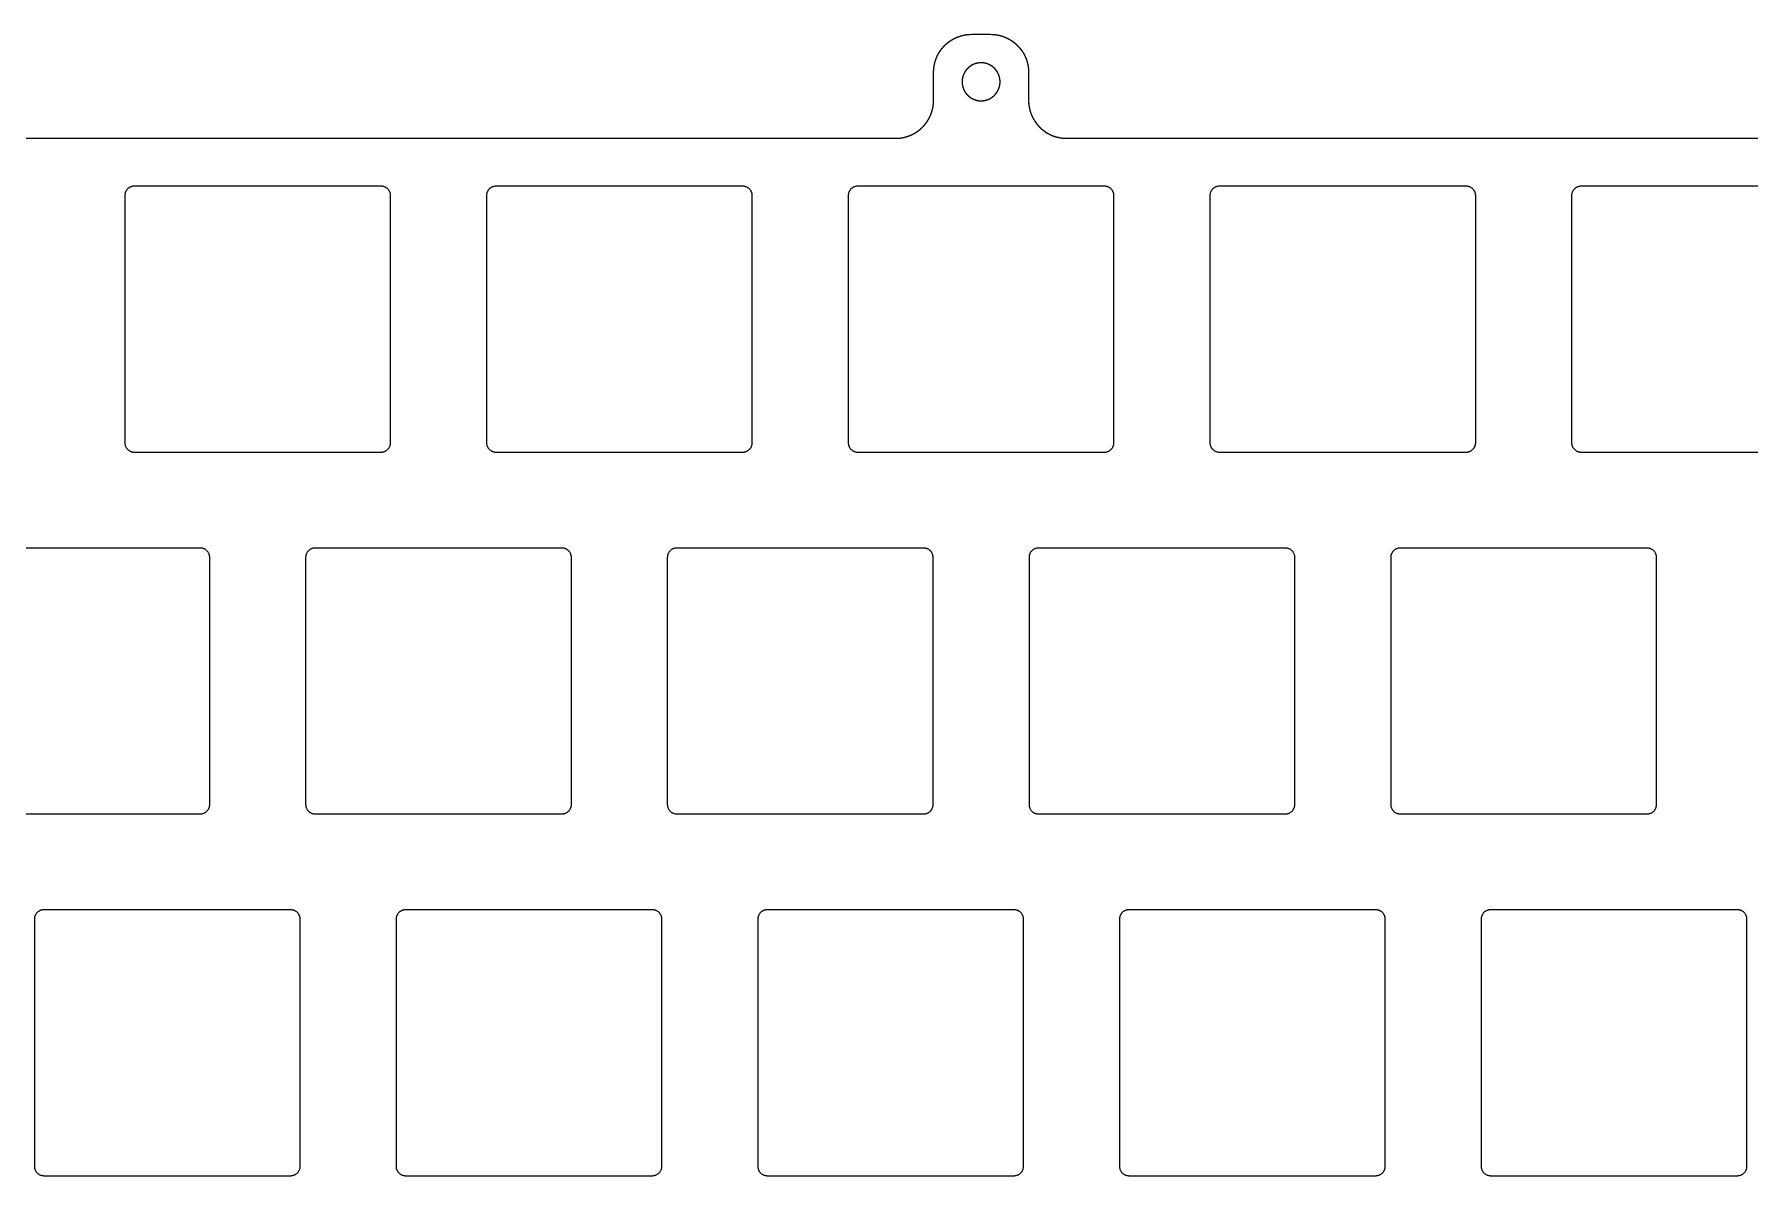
# Model space of a CAD drawing. Header units: millimetres. Extents: x 561 to 866, y -101 to 6.
# Drawn here: x 711.6 to 801.9, y -54.6 to 5.5 of the extents above; entities that cross this region are included whole.
import ezdxf

# ---------------------------------------------------------------- set-up
doc = ezdxf.new("R2010")
doc.units = ezdxf.units.MM
doc.layers.get('0').update_dxf_attribs({"linetype": 'CONTINUOUS'})

msp = doc.modelspace()

# ---------------------------------------------------------------- linework, layer by layer
for p, q in [((760.865, 5.52, -22.344), (760.933, 5.522, -22.344)), ((760.933, 5.522, -22.344), (761.933, 5.522, -22.344)), ((761.933, 5.522, -22.344), (762.001, 5.52, -22.344)), ((758.933, 3.522, -22.344), (758.934, 3.59, -22.344)), ((758.933, 2.047, -22.344), (758.933, 3.522, -22.344)), ((763.932, 3.59, -22.344), (763.933, 3.522, -22.344)), ((763.933, 3.522, -22.344), (763.933, 2.047, -22.344)), ((758.932, 1.978, -22.344), (758.933, 2.047, -22.344)), ((763.933, 2.047, -22.344), (763.934, 1.978, -22.344)), ((670.683, 0.047, -22.344), (756.933, 0.047, -22.344)), ((756.933, 0.047, -22.344), (757.001, 0.048, -22.344)), ((765.865, 0.048, -22.344), (765.933, 0.047, -22.344)), ((765.933, 0.047, -22.344), (852.183, 0.047, -22.344))]:
    msp.add_line(p, q)
for points in [[(760.263, 5.406, -22.344), (760.296, 5.417, -22.344), (760.328, 5.428, -22.344)], [(760.328, 5.428, -22.344), (760.361, 5.438, -22.344), (760.393, 5.447, -22.344)], [(760.393, 5.447, -22.344), (760.426, 5.456, -22.344), (760.459, 5.465, -22.344)], [(760.459, 5.465, -22.344), (760.493, 5.472, -22.344), (760.526, 5.48, -22.344)], [(760.526, 5.48, -22.344), (760.56, 5.486, -22.344), (760.593, 5.493, -22.344)], [(760.593, 5.493, -22.344), (760.627, 5.498, -22.344), (760.661, 5.503, -22.344)], [(760.661, 5.503, -22.344), (760.695, 5.507, -22.344), (760.728, 5.511, -22.344)], [(760.728, 5.511, -22.344), (760.763, 5.514, -22.344), (760.797, 5.517, -22.344)], [(760.797, 5.517, -22.344), (760.831, 5.519, -22.344), (760.865, 5.52, -22.344)], [(762.001, 5.52, -22.344), (762.035, 5.519, -22.344), (762.07, 5.517, -22.344)], [(762.07, 5.517, -22.344), (762.104, 5.514, -22.344), (762.138, 5.511, -22.344)], [(762.138, 5.511, -22.344), (762.171, 5.507, -22.344), (762.205, 5.503, -22.344)], [(762.205, 5.503, -22.344), (762.239, 5.498, -22.344), (762.273, 5.493, -22.344)], [(762.273, 5.493, -22.344), (762.306, 5.486, -22.344), (762.34, 5.48, -22.344)], [(762.34, 5.48, -22.344), (762.373, 5.472, -22.344), (762.407, 5.465, -22.344)], [(762.407, 5.465, -22.344), (762.44, 5.456, -22.344), (762.473, 5.447, -22.344)], [(762.473, 5.447, -22.344), (762.505, 5.438, -22.344), (762.538, 5.428, -22.344)], [(762.538, 5.428, -22.344), (762.57, 5.417, -22.344), (762.603, 5.406, -22.344)], [(759.19, 4.502, -22.344), (759.207, 4.531, -22.344), (759.224, 4.561, -22.344)], [(759.224, 4.561, -22.344), (759.242, 4.59, -22.344), (759.261, 4.619, -22.344)], [(759.261, 4.619, -22.344), (759.28, 4.647, -22.344), (759.299, 4.675, -22.344)], [(759.299, 4.675, -22.344), (759.319, 4.703, -22.344), (759.339, 4.73, -22.344)], [(759.339, 4.73, -22.344), (759.361, 4.757, -22.344), (759.382, 4.784, -22.344)], [(759.382, 4.784, -22.344), (759.404, 4.81, -22.344), (759.426, 4.836, -22.344)], [(759.426, 4.836, -22.344), (759.448, 4.861, -22.344), (759.471, 4.887, -22.344)], [(759.471, 4.887, -22.344), (759.495, 4.911, -22.344), (759.519, 4.936, -22.344)], [(759.519, 4.936, -22.344), (759.543, 4.96, -22.344), (759.568, 4.983, -22.344)], [(759.568, 4.983, -22.344), (759.593, 5.006, -22.344), (759.619, 5.029, -22.344)], [(759.619, 5.029, -22.344), (759.645, 5.051, -22.344), (759.671, 5.073, -22.344)], [(759.671, 5.073, -22.344), (759.698, 5.094, -22.344), (759.725, 5.115, -22.344)], [(759.725, 5.115, -22.344), (759.752, 5.135, -22.344), (759.78, 5.156, -22.344)], [(759.78, 5.156, -22.344), (759.808, 5.175, -22.344), (759.836, 5.194, -22.344)], [(759.836, 5.194, -22.344), (759.865, 5.212, -22.344), (759.894, 5.23, -22.344)], [(759.894, 5.23, -22.344), (759.923, 5.248, -22.344), (759.953, 5.265, -22.344)], [(759.953, 5.265, -22.344), (759.983, 5.281, -22.344), (760.013, 5.297, -22.344)], [(760.013, 5.297, -22.344), (760.043, 5.313, -22.344), (760.074, 5.328, -22.344)], [(760.074, 5.328, -22.344), (760.105, 5.342, -22.344), (760.136, 5.356, -22.344)], [(760.136, 5.356, -22.344), (760.168, 5.369, -22.344), (760.199, 5.382, -22.344)], [(760.199, 5.382, -22.344), (760.231, 5.394, -22.344), (760.263, 5.406, -22.344)], [(762.603, 5.406, -22.344), (762.635, 5.394, -22.344), (762.667, 5.382, -22.344)], [(762.667, 5.382, -22.344), (762.698, 5.369, -22.344), (762.73, 5.356, -22.344)], [(762.73, 5.356, -22.344), (762.761, 5.342, -22.344), (762.792, 5.328, -22.344)], [(762.792, 5.328, -22.344), (762.823, 5.313, -22.344), (762.853, 5.297, -22.344)], [(762.853, 5.297, -22.344), (762.883, 5.281, -22.344), (762.913, 5.265, -22.344)], [(762.913, 5.265, -22.344), (762.943, 5.248, -22.344), (762.972, 5.23, -22.344)], [(762.972, 5.23, -22.344), (763.001, 5.212, -22.344), (763.03, 5.194, -22.344)], [(763.03, 5.194, -22.344), (763.058, 5.175, -22.344), (763.086, 5.156, -22.344)], [(763.086, 5.156, -22.344), (763.114, 5.135, -22.344), (763.141, 5.115, -22.344)], [(763.141, 5.115, -22.344), (763.168, 5.094, -22.344), (763.195, 5.073, -22.344)], [(763.195, 5.073, -22.344), (763.221, 5.051, -22.344), (763.247, 5.029, -22.344)], [(763.247, 5.029, -22.344), (763.273, 5.006, -22.344), (763.298, 4.983, -22.344)], [(763.298, 4.983, -22.344), (763.323, 4.96, -22.344), (763.347, 4.936, -22.344)], [(763.347, 4.936, -22.344), (763.371, 4.911, -22.344), (763.395, 4.887, -22.344)], [(763.395, 4.887, -22.344), (763.418, 4.861, -22.344), (763.44, 4.836, -22.344)], [(763.44, 4.836, -22.344), (763.462, 4.81, -22.344), (763.484, 4.784, -22.344)], [(763.484, 4.784, -22.344), (763.506, 4.757, -22.344), (763.527, 4.73, -22.344)], [(763.527, 4.73, -22.344), (763.547, 4.703, -22.344), (763.567, 4.675, -22.344)], [(763.567, 4.675, -22.344), (763.586, 4.647, -22.344), (763.605, 4.619, -22.344)], [(763.605, 4.619, -22.344), (763.624, 4.59, -22.344), (763.642, 4.561, -22.344)], [(763.642, 4.561, -22.344), (763.659, 4.531, -22.344), (763.676, 4.502, -22.344)], [(758.934, 3.59, -22.344), (758.936, 3.624, -22.344), (758.938, 3.658, -22.344)], [(758.938, 3.658, -22.344), (758.941, 3.692, -22.344), (758.944, 3.726, -22.344)], [(758.944, 3.726, -22.344), (758.948, 3.76, -22.344), (758.952, 3.794, -22.344)], [(758.952, 3.794, -22.344), (758.957, 3.828, -22.344), (758.962, 3.861, -22.344)], [(758.962, 3.861, -22.344), (758.968, 3.895, -22.344), (758.975, 3.929, -22.344)], [(758.975, 3.929, -22.344), (758.982, 3.962, -22.344), (758.99, 3.995, -22.344)], [(758.99, 3.995, -22.344), (758.999, 4.028, -22.344), (759.007, 4.061, -22.344)], [(759.007, 4.061, -22.344), (759.017, 4.094, -22.344), (759.027, 4.127, -22.344)], [(759.027, 4.127, -22.344), (759.038, 4.159, -22.344), (759.048, 4.191, -22.344)], [(759.048, 4.191, -22.344), (759.06, 4.223, -22.344), (759.072, 4.255, -22.344)], [(759.072, 4.255, -22.344), (759.086, 4.287, -22.344), (759.099, 4.318, -22.344)], [(759.099, 4.318, -22.344), (759.113, 4.35, -22.344), (759.127, 4.381, -22.344)], [(759.127, 4.381, -22.344), (759.142, 4.411, -22.344), (759.157, 4.442, -22.344)], [(759.157, 4.442, -22.344), (759.173, 4.472, -22.344), (759.19, 4.502, -22.344)], [(760.643, 3.634, -22.344), (760.632, 3.621, -22.344), (760.622, 3.607, -22.344)], [(760.664, 3.661, -22.344), (760.654, 3.648, -22.344), (760.643, 3.634, -22.344)], [(760.687, 3.688, -22.344), (760.676, 3.675, -22.344), (760.664, 3.661, -22.344)], [(760.711, 3.713, -22.344), (760.699, 3.701, -22.344), (760.687, 3.688, -22.344)], [(760.735, 3.738, -22.344), (760.723, 3.726, -22.344), (760.711, 3.713, -22.344)], [(760.76, 3.762, -22.344), (760.748, 3.75, -22.344), (760.735, 3.738, -22.344)], [(760.787, 3.785, -22.344), (760.773, 3.773, -22.344), (760.76, 3.762, -22.344)], [(760.813, 3.807, -22.344), (760.8, 3.796, -22.344), (760.787, 3.785, -22.344)], [(760.841, 3.828, -22.344), (760.827, 3.817, -22.344), (760.813, 3.807, -22.344)], [(760.869, 3.848, -22.344), (760.855, 3.838, -22.344), (760.841, 3.828, -22.344)], [(760.898, 3.867, -22.344), (760.884, 3.857, -22.344), (760.869, 3.848, -22.344)], [(760.928, 3.885, -22.344), (760.913, 3.876, -22.344), (760.898, 3.867, -22.344)], [(760.958, 3.902, -22.344), (760.943, 3.893, -22.344), (760.928, 3.885, -22.344)], [(760.989, 3.918, -22.344), (760.974, 3.91, -22.344), (760.958, 3.902, -22.344)], [(761.02, 3.933, -22.344), (761.005, 3.925, -22.344), (760.989, 3.918, -22.344)], [(761.052, 3.946, -22.344), (761.036, 3.939, -22.344), (761.02, 3.933, -22.344)], [(761.085, 3.959, -22.344), (761.069, 3.953, -22.344), (761.052, 3.946, -22.344)], [(761.117, 3.971, -22.344), (761.101, 3.965, -22.344), (761.085, 3.959, -22.344)], [(761.151, 3.981, -22.344), (761.134, 3.976, -22.344), (761.117, 3.971, -22.344)], [(761.184, 3.99, -22.344), (761.167, 3.986, -22.344), (761.151, 3.981, -22.344)], [(761.218, 3.998, -22.344), (761.201, 3.994, -22.344), (761.184, 3.99, -22.344)], [(761.252, 4.005, -22.344), (761.235, 4.002, -22.344), (761.218, 3.998, -22.344)], [(761.286, 4.011, -22.344), (761.269, 4.008, -22.344), (761.252, 4.005, -22.344)], [(761.32, 4.015, -22.344), (761.303, 4.013, -22.344), (761.286, 4.011, -22.344)], [(761.355, 4.019, -22.344), (761.338, 4.017, -22.344), (761.32, 4.015, -22.344)], [(761.39, 4.021, -22.344), (761.372, 4.02, -22.344), (761.355, 4.019, -22.344)], [(761.424, 4.022, -22.344), (761.407, 4.021, -22.344), (761.39, 4.021, -22.344)], [(761.459, 4.021, -22.344), (761.442, 4.021, -22.344), (761.424, 4.022, -22.344)], [(761.494, 4.02, -22.344), (761.476, 4.021, -22.344), (761.459, 4.021, -22.344)], [(761.528, 4.017, -22.344), (761.511, 4.018, -22.344), (761.494, 4.02, -22.344)], [(761.563, 4.013, -22.344), (761.546, 4.015, -22.344), (761.528, 4.017, -22.344)], [(761.597, 4.008, -22.344), (761.58, 4.011, -22.344), (761.563, 4.013, -22.344)], [(761.631, 4.002, -22.344), (761.614, 4.005, -22.344), (761.597, 4.008, -22.344)], [(761.665, 3.994, -22.344), (761.648, 3.998, -22.344), (761.631, 4.002, -22.344)], [(761.699, 3.986, -22.344), (761.682, 3.99, -22.344), (761.665, 3.994, -22.344)], [(761.732, 3.976, -22.344), (761.715, 3.981, -22.344), (761.699, 3.986, -22.344)], [(761.765, 3.965, -22.344), (761.749, 3.97, -22.344), (761.732, 3.976, -22.344)], [(761.798, 3.953, -22.344), (761.781, 3.959, -22.344), (761.765, 3.965, -22.344)], [(761.83, 3.94, -22.344), (761.814, 3.946, -22.344), (761.798, 3.953, -22.344)], [(761.861, 3.925, -22.344), (761.845, 3.932, -22.344), (761.83, 3.94, -22.344)], [(761.892, 3.91, -22.344), (761.877, 3.918, -22.344), (761.861, 3.925, -22.344)], [(761.923, 3.893, -22.344), (761.908, 3.902, -22.344), (761.892, 3.91, -22.344)], [(761.953, 3.876, -22.344), (761.938, 3.885, -22.344), (761.923, 3.893, -22.344)], [(761.982, 3.857, -22.344), (761.968, 3.867, -22.344), (761.953, 3.876, -22.344)], [(762.011, 3.838, -22.344), (761.997, 3.848, -22.344), (761.982, 3.857, -22.344)], [(762.039, 3.817, -22.344), (762.025, 3.827, -22.344), (762.011, 3.838, -22.344)], [(762.066, 3.796, -22.344), (762.053, 3.806, -22.344), (762.039, 3.817, -22.344)], [(762.093, 3.773, -22.344), (762.079, 3.784, -22.344), (762.066, 3.796, -22.344)], [(762.118, 3.75, -22.344), (762.105, 3.762, -22.344), (762.093, 3.773, -22.344)], [(762.143, 3.726, -22.344), (762.131, 3.738, -22.344), (762.118, 3.75, -22.344)], [(762.167, 3.701, -22.344), (762.155, 3.713, -22.344), (762.143, 3.726, -22.344)], [(762.19, 3.675, -22.344), (762.179, 3.688, -22.344), (762.167, 3.701, -22.344)], [(762.213, 3.648, -22.344), (762.201, 3.661, -22.344), (762.19, 3.675, -22.344)], [(762.234, 3.621, -22.344), (762.223, 3.634, -22.344), (762.213, 3.648, -22.344)], [(762.254, 3.592, -22.344), (762.244, 3.607, -22.344), (762.234, 3.621, -22.344)], [(763.676, 4.502, -22.344), (763.693, 4.472, -22.344), (763.709, 4.442, -22.344)], [(763.709, 4.442, -22.344), (763.724, 4.411, -22.344), (763.739, 4.381, -22.344)], [(763.739, 4.381, -22.344), (763.753, 4.35, -22.344), (763.767, 4.318, -22.344)], [(763.767, 4.318, -22.344), (763.781, 4.287, -22.344), (763.794, 4.255, -22.344)], [(763.794, 4.255, -22.344), (763.806, 4.223, -22.344), (763.818, 4.191, -22.344)], [(763.818, 4.191, -22.344), (763.828, 4.159, -22.344), (763.839, 4.127, -22.344)], [(763.839, 4.127, -22.344), (763.849, 4.094, -22.344), (763.859, 4.061, -22.344)], [(763.859, 4.061, -22.344), (763.868, 4.028, -22.344), (763.876, 3.995, -22.344)], [(763.876, 3.995, -22.344), (763.884, 3.962, -22.344), (763.891, 3.929, -22.344)], [(763.891, 3.929, -22.344), (763.898, 3.895, -22.344), (763.904, 3.861, -22.344)], [(763.904, 3.861, -22.344), (763.909, 3.828, -22.344), (763.914, 3.794, -22.344)], [(763.914, 3.794, -22.344), (763.918, 3.76, -22.344), (763.923, 3.726, -22.344)], [(763.923, 3.726, -22.344), (763.925, 3.692, -22.344), (763.928, 3.658, -22.344)], [(763.928, 3.658, -22.344), (763.93, 3.624, -22.344), (763.932, 3.59, -22.344)], [(760.434, 3.056, -22.344), (760.433, 3.039, -22.344), (760.433, 3.022, -22.344)], [(760.433, 3.022, -22.344), (760.433, 3.004, -22.344), (760.434, 2.987, -22.344)], [(760.435, 3.091, -22.344), (760.435, 3.074, -22.344), (760.434, 3.056, -22.344)], [(760.434, 2.987, -22.344), (760.435, 2.97, -22.344), (760.435, 2.952, -22.344)], [(760.438, 3.126, -22.344), (760.437, 3.108, -22.344), (760.435, 3.091, -22.344)], [(760.435, 2.952, -22.344), (760.437, 2.935, -22.344), (760.438, 2.918, -22.344)], [(760.443, 3.16, -22.344), (760.441, 3.143, -22.344), (760.438, 3.126, -22.344)], [(760.438, 2.918, -22.344), (760.441, 2.9, -22.344), (760.443, 2.883, -22.344)], [(760.448, 3.194, -22.344), (760.445, 3.177, -22.344), (760.443, 3.16, -22.344)], [(760.443, 2.883, -22.344), (760.445, 2.866, -22.344), (760.448, 2.849, -22.344)], [(760.455, 3.228, -22.344), (760.451, 3.211, -22.344), (760.448, 3.194, -22.344)], [(760.448, 2.849, -22.344), (760.451, 2.832, -22.344), (760.455, 2.815, -22.344)], [(760.462, 3.262, -22.344), (760.459, 3.245, -22.344), (760.455, 3.228, -22.344)], [(760.455, 2.815, -22.344), (760.459, 2.798, -22.344), (760.462, 2.781, -22.344)], [(760.471, 3.296, -22.344), (760.467, 3.279, -22.344), (760.462, 3.262, -22.344)], [(760.462, 2.781, -22.344), (760.467, 2.764, -22.344), (760.471, 2.747, -22.344)], [(760.481, 3.329, -22.344), (760.476, 3.312, -22.344), (760.471, 3.296, -22.344)], [(760.471, 2.747, -22.344), (760.476, 2.731, -22.344), (760.481, 2.714, -22.344)], [(760.493, 3.362, -22.344), (760.487, 3.345, -22.344), (760.481, 3.329, -22.344)], [(760.481, 2.714, -22.344), (760.487, 2.698, -22.344), (760.493, 2.681, -22.344)], [(760.505, 3.394, -22.344), (760.499, 3.378, -22.344), (760.493, 3.362, -22.344)], [(760.519, 3.426, -22.344), (760.512, 3.41, -22.344), (760.505, 3.394, -22.344)], [(760.533, 3.458, -22.344), (760.526, 3.442, -22.344), (760.519, 3.426, -22.344)], [(760.549, 3.489, -22.344), (760.541, 3.473, -22.344), (760.533, 3.458, -22.344)], [(760.566, 3.519, -22.344), (760.557, 3.504, -22.344), (760.549, 3.489, -22.344)], [(760.583, 3.549, -22.344), (760.574, 3.534, -22.344), (760.566, 3.519, -22.344)], [(760.602, 3.578, -22.344), (760.593, 3.564, -22.344), (760.583, 3.549, -22.344)], [(760.622, 3.607, -22.344), (760.612, 3.592, -22.344), (760.602, 3.578, -22.344)], [(762.273, 3.564, -22.344), (762.264, 3.578, -22.344), (762.254, 3.592, -22.344)], [(762.292, 3.534, -22.344), (762.283, 3.549, -22.344), (762.273, 3.564, -22.344)], [(762.309, 3.504, -22.344), (762.3, 3.519, -22.344), (762.292, 3.534, -22.344)], [(762.325, 3.473, -22.344), (762.317, 3.489, -22.344), (762.309, 3.504, -22.344)], [(762.34, 3.442, -22.344), (762.333, 3.458, -22.344), (762.325, 3.473, -22.344)], [(762.354, 3.41, -22.344), (762.347, 3.426, -22.344), (762.34, 3.442, -22.344)], [(762.367, 3.378, -22.344), (762.361, 3.394, -22.344), (762.354, 3.41, -22.344)], [(762.379, 3.345, -22.344), (762.373, 3.362, -22.344), (762.367, 3.378, -22.344)], [(762.39, 3.312, -22.344), (762.384, 3.329, -22.344), (762.379, 3.345, -22.344)], [(762.379, 2.698, -22.344), (762.384, 2.714, -22.344), (762.39, 2.731, -22.344)], [(762.399, 3.279, -22.344), (762.395, 3.296, -22.344), (762.39, 3.312, -22.344)], [(762.39, 2.731, -22.344), (762.395, 2.748, -22.344), (762.399, 2.764, -22.344)], [(762.408, 3.245, -22.344), (762.403, 3.262, -22.344), (762.399, 3.279, -22.344)], [(762.399, 2.764, -22.344), (762.403, 2.781, -22.344), (762.408, 2.798, -22.344)], [(762.415, 3.211, -22.344), (762.411, 3.228, -22.344), (762.408, 3.245, -22.344)], [(762.408, 2.798, -22.344), (762.411, 2.815, -22.344), (762.415, 2.832, -22.344)], [(762.421, 3.177, -22.344), (762.418, 3.194, -22.344), (762.415, 3.211, -22.344)], [(762.415, 2.832, -22.344), (762.418, 2.849, -22.344), (762.421, 2.866, -22.344)], [(762.426, 3.143, -22.344), (762.423, 3.16, -22.344), (762.421, 3.177, -22.344)], [(762.421, 2.866, -22.344), (762.423, 2.883, -22.344), (762.426, 2.9, -22.344)], [(762.429, 3.108, -22.344), (762.427, 3.126, -22.344), (762.426, 3.143, -22.344)], [(762.426, 2.9, -22.344), (762.427, 2.918, -22.344), (762.429, 2.935, -22.344)], [(762.432, 3.074, -22.344), (762.43, 3.091, -22.344), (762.429, 3.108, -22.344)], [(762.429, 2.935, -22.344), (762.43, 2.952, -22.344), (762.432, 2.97, -22.344)], [(762.433, 3.039, -22.344), (762.432, 3.056, -22.344), (762.432, 3.074, -22.344)], [(762.432, 2.97, -22.344), (762.432, 2.987, -22.344), (762.433, 3.004, -22.344)], [(762.433, 3.004, -22.344), (762.433, 3.022, -22.344), (762.433, 3.039, -22.344)], [(758.914, 1.774, -22.344), (758.918, 1.808, -22.344), (758.923, 1.842, -22.344)], [(758.923, 1.842, -22.344), (758.925, 1.876, -22.344), (758.928, 1.91, -22.344)], [(758.928, 1.91, -22.344), (758.93, 1.944, -22.344), (758.932, 1.978, -22.344)], [(760.493, 2.681, -22.344), (760.499, 2.665, -22.344), (760.505, 2.649, -22.344)], [(760.505, 2.649, -22.344), (760.512, 2.633, -22.344), (760.519, 2.617, -22.344)], [(760.519, 2.617, -22.344), (760.526, 2.601, -22.344), (760.533, 2.586, -22.344)], [(760.533, 2.586, -22.344), (760.541, 2.57, -22.344), (760.549, 2.555, -22.344)], [(760.549, 2.555, -22.344), (760.557, 2.539, -22.344), (760.566, 2.524, -22.344)], [(760.566, 2.524, -22.344), (760.574, 2.509, -22.344), (760.583, 2.494, -22.344)], [(760.583, 2.494, -22.344), (760.593, 2.48, -22.344), (760.602, 2.465, -22.344)], [(760.602, 2.465, -22.344), (760.612, 2.451, -22.344), (760.622, 2.437, -22.344)], [(760.622, 2.437, -22.344), (760.632, 2.423, -22.344), (760.643, 2.409, -22.344)], [(760.643, 2.409, -22.344), (760.654, 2.395, -22.344), (760.664, 2.382, -22.344)], [(760.664, 2.382, -22.344), (760.676, 2.369, -22.344), (760.687, 2.356, -22.344)], [(760.687, 2.356, -22.344), (760.699, 2.343, -22.344), (760.711, 2.33, -22.344)], [(760.711, 2.33, -22.344), (760.723, 2.318, -22.344), (760.735, 2.305, -22.344)], [(760.735, 2.305, -22.344), (760.748, 2.294, -22.344), (760.76, 2.282, -22.344)], [(760.76, 2.282, -22.344), (760.773, 2.27, -22.344), (760.787, 2.259, -22.344)], [(760.787, 2.259, -22.344), (760.8, 2.248, -22.344), (760.813, 2.237, -22.344)], [(760.813, 2.237, -22.344), (760.827, 2.226, -22.344), (760.841, 2.216, -22.344)], [(760.841, 2.216, -22.344), (760.855, 2.206, -22.344), (760.869, 2.196, -22.344)], [(760.869, 2.196, -22.344), (760.884, 2.186, -22.344), (760.898, 2.177, -22.344)], [(760.898, 2.177, -22.344), (760.913, 2.168, -22.344), (760.928, 2.159, -22.344)], [(760.928, 2.159, -22.344), (760.943, 2.15, -22.344), (760.958, 2.142, -22.344)], [(760.958, 2.142, -22.344), (760.974, 2.134, -22.344), (760.989, 2.126, -22.344)], [(760.989, 2.126, -22.344), (761.005, 2.118, -22.344), (761.02, 2.111, -22.344)], [(761.02, 2.111, -22.344), (761.036, 2.104, -22.344), (761.052, 2.097, -22.344)], [(761.052, 2.097, -22.344), (761.069, 2.091, -22.344), (761.085, 2.084, -22.344)], [(761.085, 2.084, -22.344), (761.101, 2.079, -22.344), (761.117, 2.073, -22.344)], [(761.117, 2.073, -22.344), (761.134, 2.068, -22.344), (761.151, 2.062, -22.344)], [(761.151, 2.062, -22.344), (761.167, 2.058, -22.344), (761.184, 2.053, -22.344)], [(761.184, 2.053, -22.344), (761.201, 2.049, -22.344), (761.218, 2.045, -22.344)], [(761.218, 2.045, -22.344), (761.235, 2.042, -22.344), (761.252, 2.038, -22.344)], [(761.252, 2.038, -22.344), (761.269, 2.035, -22.344), (761.286, 2.033, -22.344)], [(761.286, 2.033, -22.344), (761.303, 2.03, -22.344), (761.32, 2.028, -22.344)], [(761.32, 2.028, -22.344), (761.338, 2.026, -22.344), (761.355, 2.025, -22.344)], [(761.355, 2.025, -22.344), (761.372, 2.024, -22.344), (761.39, 2.023, -22.344)], [(761.39, 2.023, -22.344), (761.407, 2.022, -22.344), (761.424, 2.022, -22.344)], [(761.424, 2.022, -22.344), (761.442, 2.022, -22.344), (761.459, 2.022, -22.344)], [(761.459, 2.022, -22.344), (761.476, 2.023, -22.344), (761.494, 2.023, -22.344)], [(761.494, 2.023, -22.344), (761.511, 2.025, -22.344), (761.528, 2.026, -22.344)], [(761.528, 2.026, -22.344), (761.546, 2.028, -22.344), (761.563, 2.03, -22.344)], [(761.563, 2.03, -22.344), (761.58, 2.033, -22.344), (761.597, 2.035, -22.344)], [(761.597, 2.035, -22.344), (761.614, 2.038, -22.344), (761.631, 2.042, -22.344)], [(761.631, 2.042, -22.344), (761.648, 2.045, -22.344), (761.665, 2.049, -22.344)], [(761.665, 2.049, -22.344), (761.682, 2.053, -22.344), (761.699, 2.058, -22.344)], [(761.699, 2.058, -22.344), (761.715, 2.063, -22.344), (761.732, 2.067, -22.344)], [(761.732, 2.067, -22.344), (761.749, 2.073, -22.344), (761.765, 2.078, -22.344)], [(761.765, 2.078, -22.344), (761.781, 2.084, -22.344), (761.798, 2.09, -22.344)], [(761.798, 2.09, -22.344), (761.814, 2.097, -22.344), (761.83, 2.104, -22.344)], [(761.83, 2.104, -22.344), (761.845, 2.111, -22.344), (761.861, 2.118, -22.344)], [(761.861, 2.118, -22.344), (761.877, 2.126, -22.344), (761.892, 2.133, -22.344)], [(761.892, 2.133, -22.344), (761.908, 2.142, -22.344), (761.923, 2.15, -22.344)], [(761.923, 2.15, -22.344), (761.938, 2.159, -22.344), (761.953, 2.167, -22.344)], [(761.953, 2.167, -22.344), (761.968, 2.177, -22.344), (761.982, 2.186, -22.344)], [(761.982, 2.186, -22.344), (761.997, 2.196, -22.344), (762.011, 2.206, -22.344)], [(762.011, 2.206, -22.344), (762.025, 2.216, -22.344), (762.039, 2.226, -22.344)], [(762.039, 2.226, -22.344), (762.053, 2.237, -22.344), (762.066, 2.248, -22.344)], [(762.066, 2.248, -22.344), (762.079, 2.259, -22.344), (762.093, 2.27, -22.344)], [(762.093, 2.27, -22.344), (762.105, 2.282, -22.344), (762.118, 2.293, -22.344)], [(762.118, 2.293, -22.344), (762.131, 2.306, -22.344), (762.143, 2.318, -22.344)], [(762.143, 2.318, -22.344), (762.155, 2.33, -22.344), (762.167, 2.343, -22.344)], [(762.167, 2.343, -22.344), (762.179, 2.356, -22.344), (762.19, 2.369, -22.344)], [(762.19, 2.369, -22.344), (762.201, 2.382, -22.344), (762.213, 2.395, -22.344)], [(762.213, 2.395, -22.344), (762.223, 2.409, -22.344), (762.234, 2.423, -22.344)], [(762.234, 2.423, -22.344), (762.244, 2.437, -22.344), (762.254, 2.451, -22.344)], [(762.254, 2.451, -22.344), (762.264, 2.465, -22.344), (762.273, 2.48, -22.344)], [(762.273, 2.48, -22.344), (762.283, 2.494, -22.344), (762.292, 2.509, -22.344)], [(762.292, 2.509, -22.344), (762.3, 2.524, -22.344), (762.309, 2.539, -22.344)], [(762.309, 2.539, -22.344), (762.317, 2.555, -22.344), (762.325, 2.57, -22.344)], [(762.325, 2.57, -22.344), (762.333, 2.586, -22.344), (762.34, 2.601, -22.344)], [(762.34, 2.601, -22.344), (762.347, 2.617, -22.344), (762.354, 2.633, -22.344)], [(762.354, 2.633, -22.344), (762.361, 2.649, -22.344), (762.367, 2.665, -22.344)], [(762.367, 2.665, -22.344), (762.373, 2.681, -22.344), (762.379, 2.698, -22.344)], [(763.934, 1.978, -22.344), (763.936, 1.944, -22.344), (763.938, 1.91, -22.344)], [(763.938, 1.91, -22.344), (763.941, 1.876, -22.344), (763.944, 1.842, -22.344)], [(763.944, 1.842, -22.344), (763.948, 1.808, -22.344), (763.952, 1.774, -22.344)], [(758.567, 0.893, -22.344), (758.586, 0.922, -22.344), (758.605, 0.95, -22.344)], [(758.605, 0.95, -22.344), (758.624, 0.979, -22.344), (758.642, 1.007, -22.344)], [(758.642, 1.007, -22.344), (758.659, 1.037, -22.344), (758.676, 1.066, -22.344)], [(758.676, 1.066, -22.344), (758.693, 1.096, -22.344), (758.709, 1.127, -22.344)], [(758.709, 1.127, -22.344), (758.724, 1.157, -22.344), (758.739, 1.188, -22.344)], [(758.739, 1.188, -22.344), (758.753, 1.219, -22.344), (758.767, 1.25, -22.344)], [(758.767, 1.25, -22.344), (758.781, 1.281, -22.344), (758.794, 1.313, -22.344)], [(758.794, 1.313, -22.344), (758.806, 1.345, -22.344), (758.818, 1.377, -22.344)], [(758.818, 1.377, -22.344), (758.828, 1.409, -22.344), (758.839, 1.442, -22.344)], [(758.839, 1.442, -22.344), (758.849, 1.474, -22.344), (758.859, 1.507, -22.344)], [(758.859, 1.507, -22.344), (758.868, 1.54, -22.344), (758.876, 1.573, -22.344)], [(758.876, 1.573, -22.344), (758.884, 1.606, -22.344), (758.891, 1.64, -22.344)], [(758.891, 1.64, -22.344), (758.898, 1.673, -22.344), (758.904, 1.707, -22.344)], [(758.904, 1.707, -22.344), (758.909, 1.741, -22.344), (758.914, 1.774, -22.344)], [(763.952, 1.774, -22.344), (763.957, 1.741, -22.344), (763.962, 1.707, -22.344)], [(763.962, 1.707, -22.344), (763.968, 1.673, -22.344), (763.975, 1.64, -22.344)], [(763.975, 1.64, -22.344), (763.982, 1.606, -22.344), (763.99, 1.573, -22.344)], [(763.99, 1.573, -22.344), (763.999, 1.54, -22.344), (764.007, 1.507, -22.344)], [(764.007, 1.507, -22.344), (764.017, 1.474, -22.344), (764.027, 1.442, -22.344)], [(764.027, 1.442, -22.344), (764.038, 1.409, -22.344), (764.048, 1.377, -22.344)], [(764.048, 1.377, -22.344), (764.06, 1.345, -22.344), (764.072, 1.313, -22.344)], [(764.072, 1.313, -22.344), (764.086, 1.281, -22.344), (764.099, 1.25, -22.344)], [(764.099, 1.25, -22.344), (764.113, 1.219, -22.344), (764.127, 1.188, -22.344)], [(764.127, 1.188, -22.344), (764.142, 1.157, -22.344), (764.157, 1.127, -22.344)], [(764.157, 1.127, -22.344), (764.173, 1.096, -22.344), (764.19, 1.066, -22.344)], [(764.19, 1.066, -22.344), (764.207, 1.037, -22.344), (764.224, 1.007, -22.344)], [(764.224, 1.007, -22.344), (764.242, 0.979, -22.344), (764.261, 0.95, -22.344)], [(764.261, 0.95, -22.344), (764.28, 0.922, -22.344), (764.299, 0.893, -22.344)], [(757.001, 0.048, -22.344), (757.035, 0.05, -22.344), (757.07, 0.051, -22.344)], [(757.07, 0.051, -22.344), (757.104, 0.054, -22.344), (757.138, 0.057, -22.344)], [(757.138, 0.057, -22.344), (757.171, 0.061, -22.344), (757.205, 0.065, -22.344)], [(757.205, 0.065, -22.344), (757.239, 0.071, -22.344), (757.273, 0.076, -22.344)], [(757.273, 0.076, -22.344), (757.306, 0.082, -22.344), (757.34, 0.088, -22.344)], [(757.34, 0.088, -22.344), (757.373, 0.096, -22.344), (757.407, 0.104, -22.344)], [(757.407, 0.104, -22.344), (757.44, 0.112, -22.344), (757.473, 0.121, -22.344)], [(757.473, 0.121, -22.344), (757.505, 0.131, -22.344), (757.538, 0.14, -22.344)], [(757.538, 0.14, -22.344), (757.57, 0.151, -22.344), (757.603, 0.162, -22.344)], [(757.603, 0.162, -22.344), (757.635, 0.174, -22.344), (757.667, 0.186, -22.344)], [(757.667, 0.186, -22.344), (757.698, 0.199, -22.344), (757.73, 0.212, -22.344)], [(757.73, 0.212, -22.344), (757.761, 0.226, -22.344), (757.792, 0.241, -22.344)], [(757.792, 0.241, -22.344), (757.823, 0.256, -22.344), (757.853, 0.271, -22.344)], [(757.853, 0.271, -22.344), (757.883, 0.287, -22.344), (757.913, 0.303, -22.344)], [(757.913, 0.303, -22.344), (757.943, 0.321, -22.344), (757.972, 0.338, -22.344)], [(757.972, 0.338, -22.344), (758.001, 0.356, -22.344), (758.03, 0.374, -22.344)], [(758.03, 0.374, -22.344), (758.058, 0.393, -22.344), (758.086, 0.413, -22.344)], [(758.086, 0.413, -22.344), (758.114, 0.433, -22.344), (758.141, 0.453, -22.344)], [(758.141, 0.453, -22.344), (758.168, 0.474, -22.344), (758.195, 0.495, -22.344)], [(758.195, 0.495, -22.344), (758.221, 0.517, -22.344), (758.247, 0.539, -22.344)], [(758.247, 0.539, -22.344), (758.273, 0.562, -22.344), (758.298, 0.585, -22.344)], [(758.298, 0.585, -22.344), (758.323, 0.609, -22.344), (758.347, 0.632, -22.344)], [(758.347, 0.632, -22.344), (758.371, 0.657, -22.344), (758.395, 0.682, -22.344)], [(758.395, 0.682, -22.344), (758.418, 0.707, -22.344), (758.44, 0.732, -22.344)], [(758.44, 0.732, -22.344), (758.462, 0.758, -22.344), (758.484, 0.784, -22.344)], [(758.484, 0.784, -22.344), (758.506, 0.811, -22.344), (758.527, 0.838, -22.344)], [(758.527, 0.838, -22.344), (758.547, 0.866, -22.344), (758.567, 0.893, -22.344)], [(764.299, 0.893, -22.344), (764.319, 0.866, -22.344), (764.339, 0.838, -22.344)], [(764.339, 0.838, -22.344), (764.361, 0.811, -22.344), (764.382, 0.784, -22.344)], [(764.382, 0.784, -22.344), (764.404, 0.758, -22.344), (764.426, 0.732, -22.344)], [(764.426, 0.732, -22.344), (764.448, 0.707, -22.344), (764.471, 0.682, -22.344)], [(764.471, 0.682, -22.344), (764.495, 0.657, -22.344), (764.519, 0.632, -22.344)], [(764.519, 0.632, -22.344), (764.543, 0.609, -22.344), (764.568, 0.585, -22.344)], [(764.568, 0.585, -22.344), (764.593, 0.562, -22.344), (764.619, 0.539, -22.344)], [(764.619, 0.539, -22.344), (764.645, 0.517, -22.344), (764.671, 0.495, -22.344)], [(764.671, 0.495, -22.344), (764.698, 0.474, -22.344), (764.725, 0.453, -22.344)], [(764.725, 0.453, -22.344), (764.752, 0.433, -22.344), (764.78, 0.413, -22.344)], [(764.78, 0.413, -22.344), (764.808, 0.393, -22.344), (764.836, 0.374, -22.344)], [(764.836, 0.374, -22.344), (764.865, 0.356, -22.344), (764.894, 0.338, -22.344)], [(764.894, 0.338, -22.344), (764.923, 0.321, -22.344), (764.953, 0.303, -22.344)], [(764.953, 0.303, -22.344), (764.983, 0.287, -22.344), (765.013, 0.271, -22.344)], [(765.013, 0.271, -22.344), (765.043, 0.256, -22.344), (765.074, 0.241, -22.344)], [(765.074, 0.241, -22.344), (765.105, 0.226, -22.344), (765.136, 0.212, -22.344)], [(765.136, 0.212, -22.344), (765.168, 0.199, -22.344), (765.199, 0.186, -22.344)], [(765.199, 0.186, -22.344), (765.231, 0.174, -22.344), (765.263, 0.162, -22.344)], [(765.263, 0.162, -22.344), (765.296, 0.151, -22.344), (765.328, 0.14, -22.344)], [(765.328, 0.14, -22.344), (765.361, 0.131, -22.344), (765.393, 0.121, -22.344)], [(765.393, 0.121, -22.344), (765.426, 0.112, -22.344), (765.459, 0.104, -22.344)], [(765.459, 0.104, -22.344), (765.493, 0.096, -22.344), (765.526, 0.088, -22.344)], [(765.526, 0.088, -22.344), (765.56, 0.082, -22.344), (765.593, 0.076, -22.344)], [(765.593, 0.076, -22.344), (765.627, 0.071, -22.344), (765.661, 0.065, -22.344)], [(765.661, 0.065, -22.344), (765.695, 0.061, -22.344), (765.728, 0.057, -22.344)], [(765.728, 0.057, -22.344), (765.763, 0.054, -22.344), (765.797, 0.051, -22.344)], [(765.797, 0.051, -22.344), (765.831, 0.05, -22.344), (765.865, 0.048, -22.344)], [(729.833, -2.476, -22.344), (723.333, -2.476, -22.344), (716.833, -2.476, -22.344)], [(748.883, -2.476, -22.344), (742.383, -2.476, -22.344), (735.883, -2.476, -22.344)], [(767.933, -2.476, -22.344), (761.433, -2.476, -22.344), (754.933, -2.476, -22.344)], [(786.983, -2.476, -22.344), (780.483, -2.476, -22.344), (773.983, -2.476, -22.344)], [(806.033, -2.476, -22.344), (799.533, -2.476, -22.344), (793.033, -2.476, -22.344)], [(716.333, -2.976, -22.344), (716.333, -9.476, -22.344), (716.333, -15.976, -22.344)], [(730.333, -15.976, -22.344), (730.333, -9.476, -22.344), (730.333, -2.976, -22.344)], [(735.383, -2.976, -22.344), (735.383, -9.476, -22.344), (735.383, -15.976, -22.344)], [(749.383, -15.976, -22.344), (749.383, -9.476, -22.344), (749.383, -2.976, -22.344)], [(754.433, -2.976, -22.344), (754.433, -9.476, -22.344), (754.433, -15.976, -22.344)], [(768.433, -15.976, -22.344), (768.433, -9.476, -22.344), (768.433, -2.976, -22.344)], [(773.483, -2.976, -22.344), (773.483, -9.476, -22.344), (773.483, -15.976, -22.344)], [(787.483, -15.976, -22.344), (787.483, -9.476, -22.344), (787.483, -2.976, -22.344)], [(792.533, -2.976, -22.344), (792.533, -9.476, -22.344), (792.533, -15.976, -22.344)], [(716.833, -16.476, -22.344), (723.333, -16.476, -22.344), (729.833, -16.476, -22.344)], [(735.883, -16.476, -22.344), (742.383, -16.476, -22.344), (748.883, -16.476, -22.344)], [(754.933, -16.476, -22.344), (761.433, -16.476, -22.344), (767.933, -16.476, -22.344)], [(773.983, -16.476, -22.344), (780.483, -16.476, -22.344), (786.983, -16.476, -22.344)], [(793.033, -16.476, -22.344), (799.533, -16.476, -22.344), (806.033, -16.476, -22.344)], [(720.308, -21.526, -22.344), (713.808, -21.526, -22.344), (707.308, -21.526, -22.344)], [(739.358, -21.526, -22.344), (732.858, -21.526, -22.344), (726.358, -21.526, -22.344)], [(758.408, -21.526, -22.344), (751.908, -21.526, -22.344), (745.408, -21.526, -22.344)], [(777.458, -21.526, -22.344), (770.958, -21.526, -22.344), (764.458, -21.526, -22.344)], [(796.508, -21.526, -22.344), (790.008, -21.526, -22.344), (783.508, -21.526, -22.344)], [(720.808, -35.026, -22.344), (720.808, -28.526, -22.344), (720.808, -22.026, -22.344)], [(725.858, -22.026, -22.344), (725.858, -28.526, -22.344), (725.858, -35.026, -22.344)], [(739.858, -35.026, -22.344), (739.858, -28.526, -22.344), (739.858, -22.026, -22.344)], [(744.908, -22.026, -22.344), (744.908, -28.526, -22.344), (744.908, -35.026, -22.344)], [(758.908, -35.026, -22.344), (758.908, -28.526, -22.344), (758.908, -22.026, -22.344)], [(763.958, -22.026, -22.344), (763.958, -28.526, -22.344), (763.958, -35.026, -22.344)], [(777.958, -35.026, -22.344), (777.958, -28.526, -22.344), (777.958, -22.026, -22.344)], [(783.008, -22.026, -22.344), (783.008, -28.526, -22.344), (783.008, -35.026, -22.344)], [(797.008, -35.026, -22.344), (797.008, -28.526, -22.344), (797.008, -22.026, -22.344)], [(707.308, -35.526, -22.344), (713.808, -35.526, -22.344), (720.308, -35.526, -22.344)], [(726.358, -35.526, -22.344), (732.858, -35.526, -22.344), (739.358, -35.526, -22.344)], [(745.408, -35.526, -22.344), (751.908, -35.526, -22.344), (758.408, -35.526, -22.344)], [(764.458, -35.526, -22.344), (770.958, -35.526, -22.344), (777.458, -35.526, -22.344)], [(783.508, -35.526, -22.344), (790.008, -35.526, -22.344), (796.508, -35.526, -22.344)], [(725.071, -40.576, -22.344), (718.571, -40.576, -22.344), (712.071, -40.576, -22.344)], [(744.121, -40.576, -22.344), (737.621, -40.576, -22.344), (731.121, -40.576, -22.344)], [(763.171, -40.576, -22.344), (756.671, -40.576, -22.344), (750.171, -40.576, -22.344)], [(782.221, -40.576, -22.344), (775.721, -40.576, -22.344), (769.221, -40.576, -22.344)], [(801.271, -40.576, -22.344), (794.771, -40.576, -22.344), (788.271, -40.576, -22.344)], [(711.571, -41.076, -22.344), (711.571, -47.576, -22.344), (711.571, -54.076, -22.344)], [(725.571, -54.076, -22.344), (725.571, -47.576, -22.344), (725.571, -41.076, -22.344)], [(730.621, -41.076, -22.344), (730.621, -47.576, -22.344), (730.621, -54.076, -22.344)], [(744.621, -54.076, -22.344), (744.621, -47.576, -22.344), (744.621, -41.076, -22.344)], [(749.671, -41.076, -22.344), (749.671, -47.576, -22.344), (749.671, -54.076, -22.344)], [(763.671, -54.076, -22.344), (763.671, -47.576, -22.344), (763.671, -41.076, -22.344)], [(768.721, -41.076, -22.344), (768.721, -47.576, -22.344), (768.721, -54.076, -22.344)], [(782.721, -54.076, -22.344), (782.721, -47.576, -22.344), (782.721, -41.076, -22.344)], [(787.771, -41.076, -22.344), (787.771, -47.576, -22.344), (787.771, -54.076, -22.344)], [(801.771, -54.076, -22.344), (801.771, -47.576, -22.344), (801.771, -41.076, -22.344)], [(712.071, -54.576, -22.344), (718.571, -54.576, -22.344), (725.071, -54.576, -22.344)], [(731.121, -54.576, -22.344), (737.621, -54.576, -22.344), (744.121, -54.576, -22.344)], [(750.171, -54.576, -22.344), (756.671, -54.576, -22.344), (763.171, -54.576, -22.344)], [(769.221, -54.576, -22.344), (775.721, -54.576, -22.344), (782.221, -54.576, -22.344)], [(788.271, -54.576, -22.344), (794.771, -54.576, -22.344), (801.271, -54.576, -22.344)]]:
    msp.add_open_spline(points, degree=2)
for points, weights in [([(716.833, -2.476, -22.344), (716.333, -2.476, -22.344), (716.333, -2.976, -22.344)], [1, 0.707106781187, 1]), ([(730.333, -2.976, -22.344), (730.333, -2.476, -22.344), (729.833, -2.476, -22.344)], [1, 0.707106781187, 1]), ([(735.883, -2.476, -22.344), (735.383, -2.476, -22.344), (735.383, -2.976, -22.344)], [1, 0.707106781187, 1]), ([(749.383, -2.976, -22.344), (749.383, -2.476, -22.344), (748.883, -2.476, -22.344)], [1, 0.707106781186, 1]), ([(754.933, -2.476, -22.344), (754.433, -2.476, -22.344), (754.433, -2.976, -22.344)], [1, 0.707106781187, 1]), ([(768.433, -2.976, -22.344), (768.433, -2.476, -22.344), (767.933, -2.476, -22.344)], [1, 0.707106781187, 1]), ([(773.983, -2.476, -22.344), (773.483, -2.476, -22.344), (773.483, -2.976, -22.344)], [1, 0.707106781187, 1]), ([(787.483, -2.976, -22.344), (787.483, -2.476, -22.344), (786.983, -2.476, -22.344)], [1, 0.707106781187, 1]), ([(793.033, -2.476, -22.344), (792.533, -2.476, -22.344), (792.533, -2.976, -22.344)], [1, 0.707106781187, 1]), ([(716.333, -15.976, -22.344), (716.333, -16.476, -22.344), (716.833, -16.476, -22.344)], [1, 0.707106781187, 1]), ([(729.833, -16.476, -22.344), (730.333, -16.476, -22.344), (730.333, -15.976, -22.344)], [1, 0.707106781187, 1]), ([(735.383, -15.976, -22.344), (735.383, -16.476, -22.344), (735.883, -16.476, -22.344)], [1, 0.707106781187, 1]), ([(748.883, -16.476, -22.344), (749.383, -16.476, -22.344), (749.383, -15.976, -22.344)], [1, 0.707106781186, 1]), ([(754.433, -15.976, -22.344), (754.433, -16.476, -22.344), (754.933, -16.476, -22.344)], [1, 0.707106781187, 1]), ([(767.933, -16.476, -22.344), (768.433, -16.476, -22.344), (768.433, -15.976, -22.344)], [1, 0.707106781187, 1]), ([(773.483, -15.976, -22.344), (773.483, -16.476, -22.344), (773.983, -16.476, -22.344)], [1, 0.707106781187, 1]), ([(786.983, -16.476, -22.344), (787.483, -16.476, -22.344), (787.483, -15.976, -22.344)], [1, 0.707106781187, 1]), ([(792.533, -15.976, -22.344), (792.533, -16.476, -22.344), (793.033, -16.476, -22.344)], [1, 0.707106781187, 1]), ([(720.808, -22.026, -22.344), (720.808, -21.526, -22.344), (720.308, -21.526, -22.344)], [1, 0.707106781187, 1]), ([(726.358, -21.526, -22.344), (725.858, -21.526, -22.344), (725.858, -22.026, -22.344)], [1, 0.707106781187, 1]), ([(739.858, -22.026, -22.344), (739.858, -21.526, -22.344), (739.358, -21.526, -22.344)], [1, 0.707106781187, 1]), ([(745.408, -21.526, -22.344), (744.908, -21.526, -22.344), (744.908, -22.026, -22.344)], [1, 0.707106781187, 1]), ([(758.908, -22.026, -22.344), (758.908, -21.526, -22.344), (758.408, -21.526, -22.344)], [1, 0.707106781187, 1]), ([(764.458, -21.526, -22.344), (763.958, -21.526, -22.344), (763.958, -22.026, -22.344)], [1, 0.707106781187, 1]), ([(777.958, -22.026, -22.344), (777.958, -21.526, -22.344), (777.458, -21.526, -22.344)], [1, 0.707106781187, 1]), ([(783.508, -21.526, -22.344), (783.008, -21.526, -22.344), (783.008, -22.026, -22.344)], [1, 0.707106781187, 1]), ([(797.008, -22.026, -22.344), (797.008, -21.526, -22.344), (796.508, -21.526, -22.344)], [1, 0.707106781187, 1]), ([(720.308, -35.526, -22.344), (720.808, -35.526, -22.344), (720.808, -35.026, -22.344)], [1, 0.707106781186, 1]), ([(725.858, -35.026, -22.344), (725.858, -35.526, -22.344), (726.358, -35.526, -22.344)], [1, 0.707106781187, 1]), ([(739.358, -35.526, -22.344), (739.858, -35.526, -22.344), (739.858, -35.026, -22.344)], [1, 0.707106781186, 1]), ([(744.908, -35.026, -22.344), (744.908, -35.526, -22.344), (745.408, -35.526, -22.344)], [1, 0.707106781187, 1]), ([(758.408, -35.526, -22.344), (758.908, -35.526, -22.344), (758.908, -35.026, -22.344)], [1, 0.707106781187, 1]), ([(763.958, -35.026, -22.344), (763.958, -35.526, -22.344), (764.458, -35.526, -22.344)], [1, 0.707106781187, 1]), ([(777.458, -35.526, -22.344), (777.958, -35.526, -22.344), (777.958, -35.026, -22.344)], [1, 0.707106781187, 1]), ([(783.008, -35.026, -22.344), (783.008, -35.526, -22.344), (783.508, -35.526, -22.344)], [1, 0.707106781187, 1]), ([(796.508, -35.526, -22.344), (797.008, -35.526, -22.344), (797.008, -35.026, -22.344)], [1, 0.707106781186, 1]), ([(712.071, -40.576, -22.344), (711.571, -40.576, -22.344), (711.571, -41.076, -22.344)], [1, 0.707106781187, 1]), ([(725.571, -41.076, -22.344), (725.571, -40.576, -22.344), (725.071, -40.576, -22.344)], [1, 0.707106781187, 1]), ([(731.121, -40.576, -22.344), (730.621, -40.576, -22.344), (730.621, -41.076, -22.344)], [1, 0.707106781187, 1]), ([(744.621, -41.076, -22.344), (744.621, -40.576, -22.344), (744.121, -40.576, -22.344)], [1, 0.707106781187, 1]), ([(750.171, -40.576, -22.344), (749.671, -40.576, -22.344), (749.671, -41.076, -22.344)], [1, 0.707106781187, 1]), ([(763.671, -41.076, -22.344), (763.671, -40.576, -22.344), (763.171, -40.576, -22.344)], [1, 0.707106781187, 1]), ([(769.221, -40.576, -22.344), (768.721, -40.576, -22.344), (768.721, -41.076, -22.344)], [1, 0.707106781187, 1]), ([(782.721, -41.076, -22.344), (782.721, -40.576, -22.344), (782.221, -40.576, -22.344)], [1, 0.707106781187, 1]), ([(788.271, -40.576, -22.344), (787.771, -40.576, -22.344), (787.771, -41.076, -22.344)], [1, 0.707106781187, 1]), ([(801.771, -41.076, -22.344), (801.771, -40.576, -22.344), (801.271, -40.576, -22.344)], [1, 0.707106781187, 1]), ([(711.571, -54.076, -22.344), (711.571, -54.576, -22.344), (712.071, -54.576, -22.344)], [1, 0.707106781186, 1]), ([(725.071, -54.576, -22.344), (725.571, -54.576, -22.344), (725.571, -54.076, -22.344)], [1, 0.707106781187, 1]), ([(730.621, -54.076, -22.344), (730.621, -54.576, -22.344), (731.121, -54.576, -22.344)], [1, 0.707106781187, 1]), ([(744.121, -54.576, -22.344), (744.621, -54.576, -22.344), (744.621, -54.076, -22.344)], [1, 0.707106781186, 1]), ([(749.671, -54.076, -22.344), (749.671, -54.576, -22.344), (750.171, -54.576, -22.344)], [1, 0.707106781186, 1]), ([(763.171, -54.576, -22.344), (763.671, -54.576, -22.344), (763.671, -54.076, -22.344)], [1, 0.707106781187, 1]), ([(768.721, -54.076, -22.344), (768.721, -54.576, -22.344), (769.221, -54.576, -22.344)], [1, 0.707106781187, 1]), ([(782.221, -54.576, -22.344), (782.721, -54.576, -22.344), (782.721, -54.076, -22.344)], [1, 0.707106781187, 1]), ([(787.771, -54.076, -22.344), (787.771, -54.576, -22.344), (788.271, -54.576, -22.344)], [1, 0.707106781187, 1]), ([(801.271, -54.576, -22.344), (801.771, -54.576, -22.344), (801.771, -54.076, -22.344)], [1, 0.707106781187, 1])]:
    msp.add_rational_spline(points, weights, degree=2)

doc.saveas('drawing.dxf')
